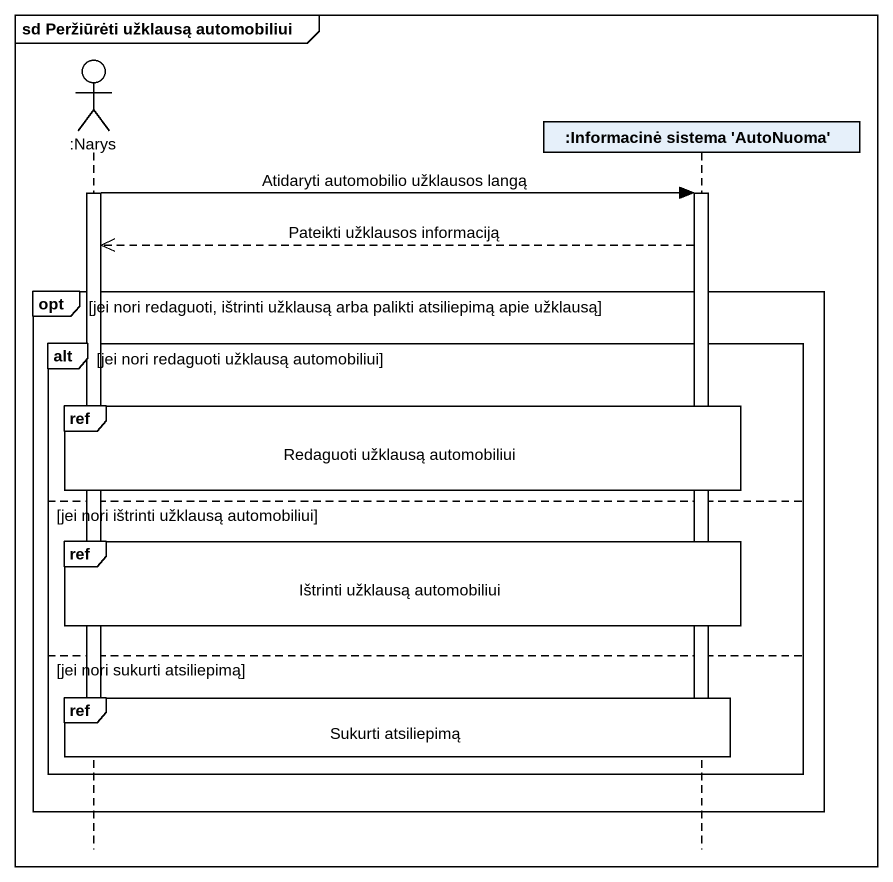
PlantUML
@startuml
mainframe sd Peržiūrėti užklausą automobiliui
hide footbox
actor ":Narys" as Narys
participant ":Informacinė sistema 'AutoNuoma'" as Informacinė_sistema

activate Narys
Narys -> Informacinė_sistema : Atidaryti automobilio užklausos langą
activate Informacinė_sistema
Informacinė_sistema -->> Narys : Pateikti užklausos informaciją
opt jei nori redaguoti, ištrinti užklausą arba palikti atsiliepimą apie užklausą
  alt jei nori redaguoti užklausą automobiliui
    ref over Narys, Informacinė_sistema : Redaguoti užklausą automobiliui
  else jei nori ištrinti užklausą automobiliui
    ref over Narys, Informacinė_sistema : Ištrinti užklausą automobiliui
  else jei nori sukurti atsiliepimą
    ref over Narys, Informacinė_sistema : Sukurti atsiliepimą
    deactivate Informacinė_sistema
    deactivate Narys
  end
end
@enduml
